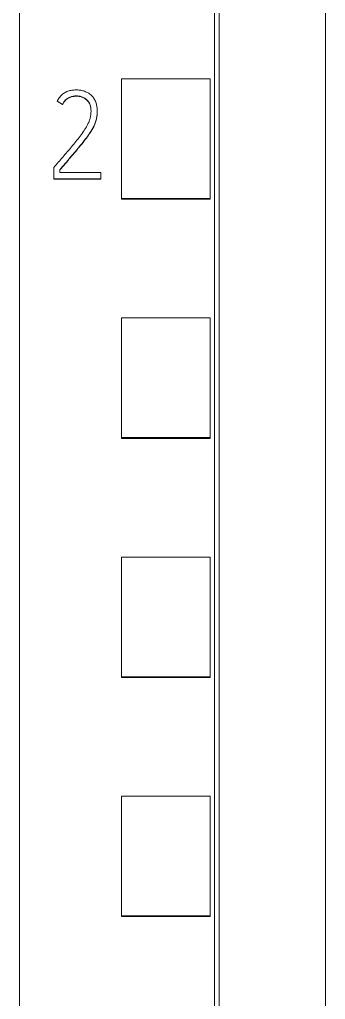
# Model space of a CAD drawing. Header units: millimetres. Extents: x 4134 to 7422, y 1400 to 3585.
# Drawn here: x 6042.65 to 6049.55, y 3292.87 to 3315 of the extents above; entities that cross this region are included whole.
import ezdxf

# ---------------------------------------------------------------- set-up
doc = ezdxf.new("R2010")
doc.units = ezdxf.units.MM
doc.layers.add('000-PI-Oprema', color=30, linetype='Continuous', lineweight=5)

# ---------------------------------------------------------------- blocks, each defined once
blk = doc.blocks.new('S7-1500 AI HS - 6ES7531-7NF10-0AB0')
at = {"layer": '000-PI-Oprema', "color": 0, "linetype": 'ByBlock', "lineweight": 0}
for p, q in [((34.8, 134.681), (34.8, 21.262)), ((4.4, 132.4), (4.4, 23.585)), ((2.3, 85.17), (2.3, 87.872)), ((4.3, 87.872), (2.3, 87.872)), ((4.3, 85.17), (4.3, 87.872)), ((1.752, 87.131), (1.752, 87.137)), ((1.836, 85.752), (0.909, 85.752)), ((1.836, 85.614), (1.836, 85.752)), ((0.77, 85.614), (1.836, 85.614)), ((1.836, 85.607), (0.77, 85.607)), ((1.836, 85.614), (1.836, 85.607)), ((2.3, 85.149), (2.3, 85.17)), ((4.3, 85.17), (2.3, 85.17)), ((4.3, 85.149), (2.3, 85.149)), ((4.3, 85.149), (4.3, 85.17)), ((2.3, 79.769), (2.3, 82.471)), ((4.3, 82.471), (2.3, 82.471)), ((4.3, 79.769), (4.3, 82.471)), ((2.3, 79.75), (2.3, 79.769)), ((4.3, 79.769), (2.3, 79.769)), ((4.3, 79.75), (2.3, 79.75)), ((4.3, 79.75), (4.3, 79.769)), ((2.3, 74.367), (2.3, 77.069)), ((4.3, 77.069), (2.3, 77.069)), ((4.3, 74.367), (4.3, 77.069)), ((2.3, 74.35), (2.3, 74.367)), ((4.3, 74.367), (2.3, 74.367)), ((4.3, 74.35), (4.3, 74.367)), ((4.3, 74.35), (2.3, 74.35)), ((2.3, 68.966), (2.3, 71.667)), ((4.3, 71.667), (2.3, 71.667)), ((4.3, 68.966), (4.3, 71.667)), ((2.3, 68.95), (2.3, 68.966)), ((4.3, 68.966), (2.3, 68.966)), ((4.3, 68.95), (2.3, 68.95)), ((4.3, 68.95), (4.3, 68.966))]:
    blk.add_line(p, q, dxfattribs=at)
at = {"layer": '000-PI-Oprema', "color": 0, "linetype": 'ByBlock', "lineweight": 0, "ltscale": 0.25}
for p, q in [((0.845, 87.362), (0.97, 87.293)), ((0.77, 85.868), (0.77, 85.607)), ((0.909, 85.752), (0.909, 85.818))]:
    blk.add_line(p, q, dxfattribs=at)
at = {"layer": '000-PI-Oprema', "color": 0, "linetype": 'ByBlock', "lineweight": 0}
for points, knots in [([(4.5, 132.586), (4.5, 129.542), (4.5, 119.972), (4.5, 105.802), (4.5, 91.235), (4.5, 77.025), (4.5, 62.731), (4.5, 47.245), (4.5, 34.605), (4.5, 26.64), (4.5, 23.299)], [0, 0, 0, 0, 0.083934, 0.263736, 0.389889, 0.484142, 0.653794, 0.78188, 0.908517, 1, 1, 1, 1]), ([(6.9, 129.52), (6.9, 127.497), (6.9, 118.948), (6.9, 105.802), (6.9, 91.235), (6.9, 77.025), (6.9, 62.731), (6.9, 47.245), (6.9, 34.486), (6.9, 25.605), (6.9, 21.348), (6.9, 20.55)], [0, 0, 0, 0, 0.055935, 0.236292, 0.362833, 0.457376, 0.627551, 0.756032, 0.883059, 0.978086, 1, 1, 1, 1]), ([(0.97, 87.299), (0.982, 87.322), (0.995, 87.344), (1.019, 87.374), (1.028, 87.384), (1.047, 87.402), (1.057, 87.411), (1.088, 87.433), (1.111, 87.446), (1.159, 87.465), (1.184, 87.472), (1.222, 87.48), (1.235, 87.481), (1.261, 87.484), (1.274, 87.484), (1.313, 87.484), (1.338, 87.481), (1.376, 87.472), (1.389, 87.469), (1.413, 87.461), (1.425, 87.456), (1.46, 87.439), (1.482, 87.426), (1.513, 87.401), (1.523, 87.392), (1.54, 87.374), (1.549, 87.364), (1.56, 87.348), (1.563, 87.342), (1.57, 87.331), (1.579, 87.313), (1.586, 87.295), (1.594, 87.271), (1.598, 87.258), (1.603, 87.233), (1.605, 87.22), (1.608, 87.194), (1.609, 87.181), (1.611, 87.156), (1.611, 87.143), (1.611, 87.117), (1.61, 87.104), (1.609, 87.078), (1.607, 87.065), (1.602, 87.027), (1.597, 87.002), (1.587, 86.964), (1.584, 86.952), (1.575, 86.927), (1.571, 86.915), (1.556, 86.879), (1.545, 86.856), (1.521, 86.81), (1.509, 86.788), (1.482, 86.745), (1.468, 86.723), (1.426, 86.659), (1.396, 86.617), (1.303, 86.494), (1.238, 86.414), (1.139, 86.296), (1.106, 86.257), (1.039, 86.179), (1.006, 86.14), (0.939, 86.062), (0.905, 86.024), (0.838, 85.946), (0.804, 85.907), (0.77, 85.868)], [0, 0, 0, 0, 0.03125, 0.03125, 0.046875, 0.046875, 0.0625, 0.0625, 0.09375, 0.09375, 0.125, 0.125, 0.140625, 0.140625, 0.15625, 0.15625, 0.1875, 0.1875, 0.203125, 0.203125, 0.21875, 0.21875, 0.25, 0.25, 0.265625, 0.265625, 0.28125, 0.28125, 0.289063, 0.289063, 0.296875, 0.3125, 0.3125, 0.328125, 0.328125, 0.34375, 0.34375, 0.359375, 0.359375, 0.375, 0.375, 0.390625, 0.390625, 0.40625, 0.40625, 0.4375, 0.4375, 0.453125, 0.453125, 0.46875, 0.46875, 0.5, 0.5, 0.53125, 0.53125, 0.5625, 0.5625, 0.625, 0.625, 0.75, 0.75, 0.8125, 0.8125, 0.875, 0.875, 0.9375, 0.9375, 1, 1, 1, 1]), ([(0.909, 85.818), (0.948, 85.864), (0.987, 85.91), (1.065, 86.002), (1.104, 86.048), (1.182, 86.139), (1.221, 86.185), (1.299, 86.277), (1.337, 86.324), (1.413, 86.417), (1.451, 86.464), (1.506, 86.536), (1.524, 86.56), (1.559, 86.609), (1.576, 86.634), (1.609, 86.684), (1.625, 86.71), (1.656, 86.762), (1.67, 86.788), (1.689, 86.829), (1.695, 86.843), (1.706, 86.871), (1.711, 86.885), (1.725, 86.928), (1.732, 86.958), (1.744, 87.017), (1.748, 87.046), (1.751, 87.091), (1.752, 87.106), (1.752, 87.137), (1.752, 87.152), (1.75, 87.197), (1.747, 87.227), (1.739, 87.271), (1.736, 87.286), (1.728, 87.315), (1.724, 87.33), (1.713, 87.358), (1.707, 87.372), (1.694, 87.399), (1.686, 87.412), (1.674, 87.431), (1.67, 87.438), (1.661, 87.45), (1.656, 87.456), (1.642, 87.473), (1.632, 87.484), (1.61, 87.506), (1.599, 87.516), (1.581, 87.53), (1.575, 87.534), (1.562, 87.543), (1.556, 87.547), (1.523, 87.566), (1.495, 87.578), (1.452, 87.593), (1.438, 87.598), (1.408, 87.605), (1.393, 87.609), (1.363, 87.614), (1.348, 87.616), (1.318, 87.618), (1.303, 87.619), (1.273, 87.62), (1.258, 87.62), (1.228, 87.618), (1.213, 87.617), (1.167, 87.612), (1.138, 87.606), (1.094, 87.592), (1.08, 87.587), (1.059, 87.578), (1.052, 87.575), (1.039, 87.568), (1.032, 87.564), (0.999, 87.545), (0.975, 87.527), (0.941, 87.497), (0.93, 87.486), (0.91, 87.464), (0.9, 87.452), (0.873, 87.416), (0.858, 87.39), (0.845, 87.362)], [0, 0, 0, 0, 0.0625, 0.0625, 0.125, 0.125, 0.1875, 0.1875, 0.25, 0.25, 0.3125, 0.3125, 0.34375, 0.34375, 0.375, 0.375, 0.40625, 0.40625, 0.4375, 0.4375, 0.453125, 0.453125, 0.46875, 0.46875, 0.5, 0.5, 0.53125, 0.53125, 0.546875, 0.546875, 0.5625, 0.5625, 0.59375, 0.59375, 0.609375, 0.609375, 0.625, 0.625, 0.640625, 0.640625, 0.65625, 0.65625, 0.664062, 0.664062, 0.671875, 0.671875, 0.6875, 0.6875, 0.703125, 0.703125, 0.710937, 0.710937, 0.71875, 0.71875, 0.75, 0.75, 0.765625, 0.765625, 0.78125, 0.78125, 0.796875, 0.796875, 0.8125, 0.8125, 0.828125, 0.828125, 0.84375, 0.84375, 0.875, 0.875, 0.890625, 0.890625, 0.898437, 0.898437, 0.90625, 0.90625, 0.9375, 0.9375, 0.953125, 0.953125, 0.96875, 0.96875, 1, 1, 1, 1]), ([(1.611, 87.128), (1.611, 87.138), (1.611, 87.149), (1.61, 87.172), (1.609, 87.185), (1.606, 87.21), (1.604, 87.223), (1.598, 87.249), (1.595, 87.261), (1.587, 87.286), (1.583, 87.298), (1.574, 87.316), (1.572, 87.322), (1.565, 87.333), (1.562, 87.339), (1.543, 87.366), (1.526, 87.385), (1.5, 87.405), (1.495, 87.409), (1.484, 87.417), (1.468, 87.428), (1.44, 87.443), (1.416, 87.453), (1.391, 87.462), (1.379, 87.466), (1.341, 87.474), (1.315, 87.477), (1.262, 87.478), (1.224, 87.475), (1.185, 87.466), (1.16, 87.459), (1.148, 87.454), (1.124, 87.445), (1.112, 87.439), (1.089, 87.427), (1.078, 87.42), (1.046, 87.397), (1.028, 87.379), (1.004, 87.349), (0.996, 87.338), (0.982, 87.316), (0.976, 87.304), (0.97, 87.293)], [0, 0, 0, 0, 0.034384, 0.034384, 0.076368, 0.076368, 0.118351, 0.118351, 0.160334, 0.160334, 0.202317, 0.202317, 0.223309, 0.223309, 0.244301, 0.244301, 0.328267, 0.328267, 0.349259, 0.349259, 0.370251, 0.412234, 0.454217, 0.454217, 0.496201, 0.496201, 0.580167, 0.580167, 0.664134, 0.706117, 0.706117, 0.7481, 0.7481, 0.790084, 0.790084, 0.832067, 0.832067, 0.916033, 0.916033, 0.958017, 0.958017, 1, 1, 1, 1]), ([(1.752, 87.131), (1.752, 87.11), (1.751, 87.088), (1.747, 87.037), (1.743, 87.008), (1.735, 86.963), (1.731, 86.949), (1.724, 86.919), (1.719, 86.905), (1.71, 86.876), (1.705, 86.862), (1.694, 86.834), (1.688, 86.82), (1.669, 86.78), (1.654, 86.753), (1.624, 86.701), (1.608, 86.676), (1.574, 86.626), (1.557, 86.601), (1.522, 86.552), (1.504, 86.528), (1.45, 86.456), (1.412, 86.409), (1.336, 86.316), (1.298, 86.27), (1.221, 86.178), (1.182, 86.132), (1.104, 86.041), (1.065, 85.995), (0.987, 85.904), (0.948, 85.858), (0.909, 85.812)], [0, 0, 0, 0, 0.040253, 0.040253, 0.096709, 0.096709, 0.124936, 0.124936, 0.153164, 0.153164, 0.181392, 0.181392, 0.20962, 0.20962, 0.266076, 0.266076, 0.322531, 0.322531, 0.378987, 0.378987, 0.435443, 0.435443, 0.548354, 0.548354, 0.661266, 0.661266, 0.774177, 0.774177, 0.887089, 0.887089, 1, 1, 1, 1])]:
    blk.add_open_spline(points, degree=3, knots=knots, dxfattribs=at)

msp = doc.modelspace()

# ---------------------------------------------------------------- block references
at = {"layer": '000-PI-Oprema', "color": 0, "linetype": 'ByBlock', "lineweight": 0}
for p in [(6007.848, 3225.785), (6042.648, 3225.791)]:
    msp.add_blockref('S7-1500 AI HS - 6ES7531-7NF10-0AB0', p, dxfattribs=at)

doc.saveas('drawing.dxf')
